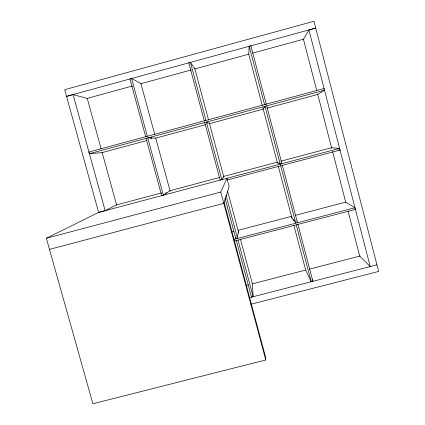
<?xml version="1.0" encoding="UTF-8"?>
<svg xmlns="http://www.w3.org/2000/svg" width="425" height="425" viewBox="0 0 425 425"><rect width="100%" height="100%" fill="white"/><g stroke="black" fill="none" stroke-linecap="round" stroke-linejoin="round"><path stroke-width="0.64" d="M249.188 46.224L264.557 104.555L266.231 104.104L250.872 45.762L249.188 46.224L248.747 54.134L262.257 105.395M238.191 234.122L238.43 230.254L291.093 216.452L293.138 219.736M237.814 234.17L237.538 238.388L225.988 195.24M235.987 237.607L235.886 238.818L225.011 198.215M227.21 180.014L339.963 150.062L339.527 148.389L98.621 212.404L46.352 238.266L92.878 403.75L265.774 359.986L220.766 192.052L226.939 178.303L229.155 186.591L223.789 203.336L49.475 249.385M223.146 177.878L224.007 176.333L276.813 162.286L278.248 163.232L279.31 162.95M204.733 122.496L220.15 180.062L221.808 179.621L222.764 177.926M66.539 96.353L315.722 28.061L308.917 29.962L303.445 39.27L316.768 90.599M264.079 107.727L264.998 106.234L280.24 164.093L281.908 163.646L266.672 105.782M146.099 138.316L161.686 195.596L163.333 195.16L166.807 192.807M324.466 90.243L89.287 153.701L88.83 152.044L324.025 88.554L324.466 90.243L317.703 94.462L266.911 108.157M131.585 78.455L129.933 78.907L145.648 136.653L147.294 136.207L131.585 78.455L140.941 83.624L154.679 134.236M190.411 62.332L188.742 62.788L204.287 120.822L205.95 120.376L190.411 62.332L194.878 68.871L208.569 120.047M66.513 96.395L73.079 94.594L87.252 98.409L101.166 148.936M87.008 98.441L132.435 86.015M140.755 83.741L191.303 69.912M194.501 69.036L248.885 54.161M252.726 53.109L303.912 39.111M150.859 138.268L151.911 137.987L150.917 138.306M207.347 123.085L208.404 122.798L209.881 123.537L262.836 109.257L263.659 107.892L264.733 107.605M146.63 140.595L102.069 152.612L90.498 153.595M205.796 124.642L155.784 138.125L147.746 137.87L163.333 195.16M161.558 192.939L116.477 204.924L105.039 210.71L98.621 212.404M219.927 177.416L170.048 190.682L166.866 192.844L165.293 193.258M280.909 161.197L331.537 147.735L339.527 148.389M46.352 238.266L220.766 192.052M231.811 231.992L233.723 231.487M295.178 215.379L345.663 202.146L354.907 207.74L355.337 209.403L234.6 240.975M233.516 239.498L354.907 207.74M246.516 285.361L248.444 284.867M252.296 283.868L305.57 270.103M309.421 269.11L360.129 256.009M240.401 239.041L252.386 283.82L253.146 296.682L251.499 297.107L236.327 240.465M293.84 225.208L305.66 270.056L311.228 281.727L312.885 281.297L297.898 224.363M249.008 297.771L376.948 264.828M250.755 304.289L378.648 271.416L313.963 21.25L64.69 89.686L98.69 212.654M338.73 149.94L339.963 150.062M208.022 122.852L206.396 122.044L221.808 179.621M278.657 163.067L280.24 164.093M296.799 221.696L297.463 222.711L282.349 165.314M312.078 279.645L312.885 281.297M102.048 152.134L116.668 205.217M73.079 94.594L105.219 210.922M155.725 138.083L170.159 191.255M238.43 230.254L238.696 231.258M209.429 123.25L223.805 176.986M227.566 191.059L238.691 232.645M237.979 240.029L253.146 296.682M224.102 202.358L265.439 356.607L265.774 359.986M280.675 165.755L295.795 223.146L293.547 219.571L293.967 221.154M296.23 224.798L311.228 281.727M262.932 107.955L277.456 163.057M278.301 166.26L291.98 218.158M291.093 216.452L291.492 217.967M317.767 94.451L331.76 148.346M332.594 151.555L345.753 202.247M348.086 211.225L359.747 256.142L370.223 266.597L308.917 29.962"/></g></svg>
